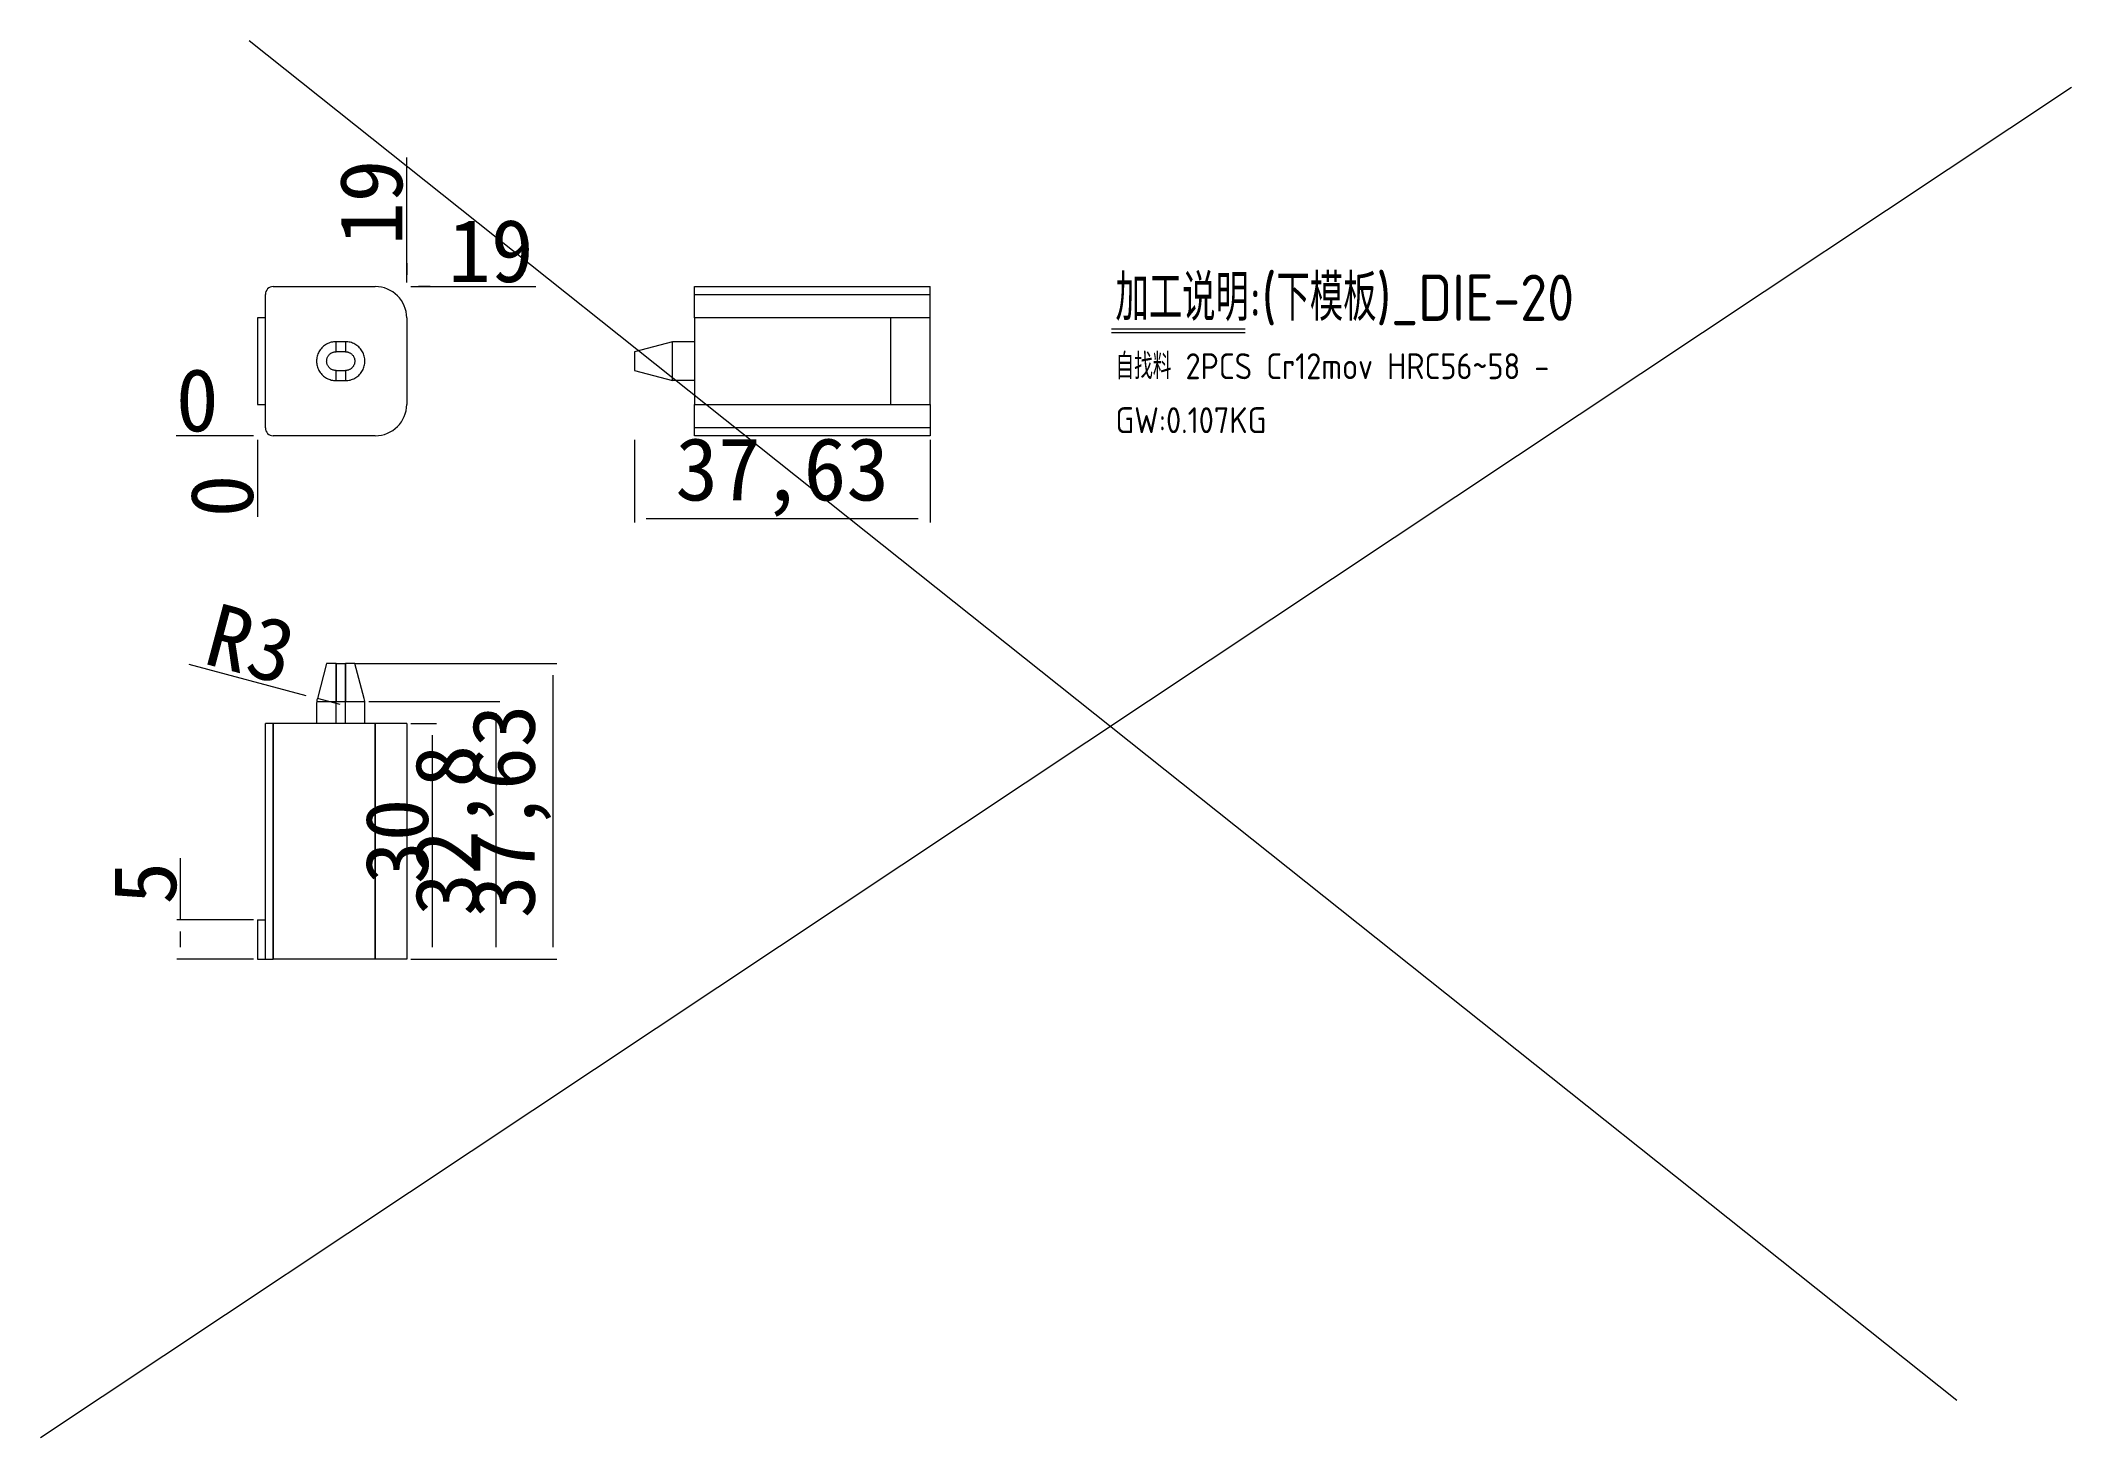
# Model space of a CAD drawing. Header units: millimetres. Extents: x 28041 to 28300, y 44711 to 44889.
import ezdxf

# ---------------------------------------------------------------- set-up
doc = ezdxf.new("R2010")
doc.units = ezdxf.units.MM
doc.linetypes.add('DASHED', pattern=[0])
doc.layers.add('DIE', color=7, linetype='Continuous', true_color=0xffffff)
doc.layers.add('PPS', color=7, linetype='Continuous', true_color=0xffffff)
doc.layers.add('dim', color=4, linetype='Continuous')
doc.layers.add('dim_temp', color=161, linetype='Continuous', lineweight=9)
doc.styles.add('_PUG_ERP', font='txt')
doc.styles.add('gbenor', font='gbenor.shx', dxfattribs={"bigfont": 'gbcbig'})
doc.dimstyles.new('_PUG_ERP', dxfattribs={"dimtxt": 8, "dimasz": 1.5, "dimexe": 0.5, "dimexo": 0.5, "dimgap": 0.5, "dimtad": 1, "dimtxsty": '_PUG_ERP', "dimblk": 'CLOSEDBLANK', "dimcen": 0, "dimclrd": 4, "dimclre": 4, "dimclrt": 3, "dimazin": 3, "dimtfac": 1, "dimtmove": 0, "dimatfit": 3, "dimldrblk": 'CLOSEDBLANK', "dimlwd": 9, "dimlwe": 9})

# ---------------------------------------------------------------- blocks, each defined once
blk = doc.blocks.new('*D1266')
at = {"layer": 'Defpoints', "color": 0}
for p in [(28087.6, 44857.7), (28092.1, 44857.7), (28068.6, 44838.7)]:
    blk.add_point(p, dxfattribs=at)
at = {"layer": 'dim_temp', "color": 4, "lineweight": 9}
for p, q in [((28088.1, 44857.7), (28090.6, 44857.7)), ((28090.6, 44857.7), (28089.1, 44857.7)), ((28089.1, 44857.7), (28104.02, 44857.7))]:
    blk.add_line(p, q, dxfattribs=at)
at = {"layer": 'dim_temp', "color": 3, "lineweight": 18, "insert": (28098.31, 44862.2), "char_height": 8, "attachment_point": 5, "style": '_PUG_ERP'}
blk.add_mtext('19', dxfattribs=at)
blk = doc.blocks.new('_ClosedBlank')
blk = doc.blocks.new('*D1267')
at = {"layer": 'Defpoints', "color": 0}
for p in [(28064.1, 44838.7), (28068.6, 44838.7), (28068.6, 44838.7)]:
    blk.add_point(p, dxfattribs=at)
at = {"layer": 'dim_temp', "color": 4, "lineweight": 9}
blk.add_line((28068.1, 44838.7), (28058.26, 44838.7), dxfattribs=at)
at = {"layer": 'dim_temp', "color": 3, "lineweight": 18, "insert": (28060.93, 44843.2), "char_height": 8, "attachment_point": 5, "style": '_PUG_ERP'}
blk.add_mtext('0', dxfattribs=at)
blk = doc.blocks.new('*D1268')
at = {"layer": 'Defpoints', "color": 0}
for p in [(28068.6, 44838.7), (28068.6, 44838.7), (28068.6, 44834.2)]:
    blk.add_point(p, dxfattribs=at)
at = {"layer": 'dim_temp', "color": 4, "lineweight": 9}
blk.add_line((28068.6, 44838.2), (28068.6, 44828.37), dxfattribs=at)
at = {"layer": 'dim_temp', "color": 3, "lineweight": 18, "insert": (28064.1, 44831.04), "char_height": 8, "attachment_point": 5, "rotation": 90, "style": '_PUG_ERP'}
blk.add_mtext('0', dxfattribs=at)
blk = doc.blocks.new('*D1269')
at = {"layer": 'Defpoints', "color": 0}
for p in [(28087.6, 44862.2), (28087.6, 44857.7), (28068.6, 44838.7)]:
    blk.add_point(p, dxfattribs=at)
at = {"layer": 'dim_temp', "color": 4, "lineweight": 9}
for p, q in [((28087.6, 44859.2), (28087.6, 44874.13)), ((28087.6, 44858.2), (28087.6, 44860.7)), ((28087.6, 44860.7), (28087.6, 44859.2))]:
    blk.add_line(p, q, dxfattribs=at)
at = {"layer": 'dim_temp', "color": 3, "lineweight": 18, "insert": (28083.1, 44868.42), "char_height": 8, "attachment_point": 5, "rotation": 90, "style": '_PUG_ERP'}
blk.add_mtext('19', dxfattribs=at)
blk = doc.blocks.new('*D1270')
at = {"layer": 'Defpoints', "color": 0}
for p in [(28080.44, 44809.7), (28087.6, 44772.07), (28106.2, 44772.07)]:
    blk.add_point(p, dxfattribs=at)
at = {"layer": 'dim_temp', "color": 4, "lineweight": 9}
for p, q in [((28080.94, 44809.7), (28106.7, 44809.7)), ((28106.2, 44808.2), (28106.2, 44773.57)), ((28088.1, 44772.07), (28106.7, 44772.07))]:
    blk.add_line(p, q, dxfattribs=at)
at = {"layer": 'dim_temp', "color": 3, "lineweight": 18, "insert": (28100.94, 44790.89), "char_height": 8, "attachment_point": 5, "rotation": 90, "style": '_PUG_ERP'}
blk.add_mtext('37,63', dxfattribs=at)
blk = doc.blocks.new('*D1271')
at = {"layer": 'Defpoints', "color": 0}
for p in [(28116.6, 44838.7), (28154.23, 44838.7), (28154.23, 44828.16)]:
    blk.add_point(p, dxfattribs=at)
at = {"layer": 'dim_temp', "color": 4, "lineweight": 9}
for p, q in [((28116.6, 44838.2), (28116.6, 44827.66)), ((28154.23, 44838.2), (28154.23, 44827.66)), ((28118.1, 44828.16), (28152.73, 44828.16))]:
    blk.add_line(p, q, dxfattribs=at)
at = {"layer": 'dim_temp', "color": 3, "lineweight": 18, "insert": (28135.41, 44833.43), "char_height": 8, "attachment_point": 5, "style": '_PUG_ERP'}
blk.add_mtext('37,63', dxfattribs=at)
blk = doc.blocks.new('*D1272')
at = {"layer": 'Defpoints', "color": 0}
for p in [(28058.81, 44777.07), (28068.6, 44777.07), (28068.6, 44772.07)]:
    blk.add_point(p, dxfattribs=at)
at = {"layer": 'dim_temp', "color": 4, "lineweight": 9}
for p, q in [((28058.81, 44777.07), (28058.81, 44784.91)), ((28068.1, 44777.07), (28058.31, 44777.07)), ((28058.81, 44773.57), (28058.81, 44775.57)), ((28068.1, 44772.07), (28058.31, 44772.07))]:
    blk.add_line(p, q, dxfattribs=at)
at = {"layer": 'dim_temp', "color": 3, "lineweight": 18, "insert": (28054.31, 44781.74), "char_height": 8, "attachment_point": 5, "rotation": 90, "style": '_PUG_ERP'}
blk.add_mtext('5', dxfattribs=at)
blk = doc.blocks.new('*D1273')
at = {"layer": 'Defpoints', "color": 0}
for p in [(28087.6, 44802.07), (28090.88, 44802.07), (28087.6, 44772.07)]:
    blk.add_point(p, dxfattribs=at)
at = {"layer": 'dim_temp', "color": 4, "lineweight": 9}
for p, q in [((28088.1, 44802.07), (28091.38, 44802.07)), ((28090.88, 44773.57), (28090.88, 44800.57)), ((28088.1, 44772.07), (28091.38, 44772.07))]:
    blk.add_line(p, q, dxfattribs=at)
at = {"layer": 'dim_temp', "color": 3, "lineweight": 18, "insert": (28086.38, 44787.07), "char_height": 8, "attachment_point": 5, "rotation": 90, "style": '_PUG_ERP'}
blk.add_mtext('30', dxfattribs=at)
blk = doc.blocks.new('*D1274')
at = {"layer": 'Defpoints', "color": 0}
for p in [(28082.27, 44804.87), (28087.6, 44772.07), (28098.94, 44772.07)]:
    blk.add_point(p, dxfattribs=at)
at = {"layer": 'dim_temp', "color": 4, "lineweight": 9}
for p, q in [((28082.77, 44804.87), (28099.44, 44804.87)), ((28098.94, 44803.37), (28098.94, 44773.57)), ((28088.1, 44772.07), (28099.44, 44772.07))]:
    blk.add_line(p, q, dxfattribs=at)
at = {"layer": 'dim_temp', "color": 3, "lineweight": 18, "insert": (28093.68, 44788.47), "char_height": 8, "attachment_point": 5, "rotation": 90, "style": '_PUG_ERP'}
blk.add_mtext('32,8', dxfattribs=at)
blk = doc.blocks.new('*D1275')
at = {"layer": 'Defpoints', "color": 0}
for p in [(28076.22, 44805.25), (28079.12, 44804.48)]:
    blk.add_point(p, dxfattribs=at)
at = {"layer": 'dim_temp', "color": 4, "lineweight": 9}
for p, q in [((28059.84, 44809.62), (28074.77, 44805.64)), ((28079.12, 44804.48), (28076.22, 44805.25))]:
    blk.add_line(p, q, dxfattribs=at)
at = {"layer": 'dim_temp', "color": 3, "lineweight": 18, "insert": (28067.74, 44812.17), "char_height": 8, "attachment_point": 5, "rotation": 345.0811, "style": '_PUG_ERP'}
blk.add_mtext('R3', dxfattribs=at)

msp = doc.modelspace()

# ---------------------------------------------------------------- linework, layer by layer
at = {"layer": 'DIE', "color": 11, "linetype": 'Continuous', "lineweight": 18}
for p, q in [((28069.595, 44839.704), (28069.595, 44856.704)), ((28070.595, 44857.704), (28083.595, 44857.704)), ((28124.225, 44857.704), (28154.225, 44857.704)), ((28124.225, 44853.704), (28124.225, 44857.704)), ((28154.225, 44853.704), (28154.225, 44857.704)), ((28069.595, 44853.704), (28068.595, 44853.704)), ((28068.595, 44853.704), (28068.595, 44842.704)), ((28087.595, 44853.704), (28087.595, 44842.704)), ((28124.225, 44853.704), (28124.225, 44842.704)), ((28154.225, 44842.704), (28154.225, 44853.704)), ((28079.795, 44850.684), (28078.595, 44850.684)), ((28079.795, 44849.39), (28078.595, 44849.39)), ((28121.425, 44850.684), (28116.595, 44849.39)), ((28124.225, 44850.684), (28121.425, 44850.684)), ((28078.595, 44847.018), (28079.795, 44847.018)), ((28116.595, 44847.018), (28121.425, 44845.724)), ((28078.595, 44845.724), (28079.795, 44845.724)), ((28124.225, 44845.724), (28121.425, 44845.724)), ((28068.595, 44842.704), (28069.595, 44842.704)), ((28124.225, 44838.704), (28124.225, 44842.704)), ((28154.225, 44842.704), (28154.225, 44838.704)), ((28083.595, 44838.704), (28070.595, 44838.704)), ((28154.225, 44838.704), (28124.225, 44838.704)), ((28078.595, 44809.704), (28079.795, 44809.704)), ((28078.595, 44804.874), (28079.795, 44804.874)), ((28070.595, 44802.074), (28069.595, 44802.074)), ((28069.595, 44772.074), (28069.595, 44802.074)), ((28083.595, 44802.074), (28070.595, 44802.074)), ((28087.595, 44802.074), (28083.595, 44802.074)), ((28087.595, 44802.074), (28087.595, 44772.074)), ((28068.595, 44777.074), (28069.595, 44777.074)), ((28068.595, 44777.074), (28068.595, 44772.074)), ((28068.595, 44772.074), (28069.595, 44772.074)), ((28069.595, 44772.074), (28070.595, 44772.074)), ((28083.595, 44772.074), (28070.595, 44772.074)), ((28087.595, 44772.074), (28083.595, 44772.074))]:
    msp.add_line(p, q, dxfattribs=at)
at = {"layer": 'DIE', "color": 155, "linetype": 'DASHED', "lineweight": 13, "ltscale": 0.163329}
for p, q in [((28124.225, 44856.704), (28154.225, 44856.704)), ((28154.225, 44839.704), (28124.225, 44839.704)), ((28078.595, 44809.704), (28078.595, 44804.874)), ((28079.795, 44804.874), (28079.795, 44809.704)), ((28078.595, 44802.074), (28078.595, 44804.874)), ((28079.795, 44802.074), (28079.795, 44804.874)), ((28070.595, 44772.074), (28070.595, 44802.074)), ((28083.595, 44802.074), (28083.595, 44772.074))]:
    msp.add_line(p, q, dxfattribs=at)
at = {"layer": 'DIE', "color": 155, "linetype": 'Continuous', "lineweight": 18}
for p, q in [((28154.225, 44853.704), (28124.225, 44853.704)), ((28078.595, 44849.39), (28078.595, 44850.684)), ((28079.795, 44850.684), (28079.795, 44849.39)), ((28078.595, 44845.724), (28078.595, 44847.018)), ((28079.795, 44847.018), (28079.795, 44845.724)), ((28124.225, 44842.704), (28154.225, 44842.704)), ((28078.595, 44804.874), (28078.595, 44809.704)), ((28079.795, 44809.704), (28079.795, 44804.874)), ((28078.595, 44802.074), (28078.595, 44804.874)), ((28079.795, 44802.074), (28079.795, 44804.874)), ((28070.595, 44802.074), (28070.595, 44772.074)), ((28083.595, 44772.074), (28083.595, 44802.074))]:
    msp.add_line(p, q, dxfattribs=at)
at = {"layer": 'DIE', "color": 11, "linetype": 'DASHED', "lineweight": 13, "ltscale": 0.163329}
for p, q in [((28154.225, 44853.704), (28149.225, 44853.704)), ((28149.225, 44842.704), (28149.225, 44853.704)), ((28149.225, 44842.704), (28154.225, 44842.704))]:
    msp.add_line(p, q, dxfattribs=at)
at = {"layer": 'DIE', "color": 11, "linetype": 'Continuous', "lineweight": 18}
for points in [[(28078.595, 44850.684), (28078.44, 44850.679), (28078.285, 44850.664), (28078.131, 44850.639), (28077.979, 44850.604), (28077.83, 44850.56), (28077.683, 44850.507), (28077.54, 44850.445), (28077.401, 44850.375), (28077.267, 44850.296), (28077.138, 44850.209), (28077.014, 44850.114), (28076.898, 44850.011), (28076.788, 44849.901), (28076.685, 44849.785), (28076.591, 44849.661), (28076.504, 44849.532), (28076.425, 44849.398), (28076.354, 44849.259), (28076.292, 44849.116), (28076.239, 44848.969), (28076.195, 44848.82), (28076.161, 44848.668), (28076.136, 44848.514), (28076.121, 44848.359), (28076.115, 44848.204), (28076.121, 44848.049), (28076.136, 44847.894), (28076.161, 44847.74), (28076.195, 44847.589), (28076.239, 44847.439), (28076.292, 44847.293), (28076.354, 44847.149), (28076.425, 44847.01), (28076.504, 44846.876), (28076.591, 44846.747), (28076.685, 44846.624), (28076.788, 44846.507), (28076.898, 44846.397), (28077.014, 44846.294), (28077.138, 44846.199), (28077.267, 44846.112), (28077.401, 44846.033), (28077.54, 44845.963), (28077.683, 44845.901), (28077.83, 44845.848), (28077.979, 44845.804), (28078.131, 44845.769), (28078.285, 44845.744), (28078.44, 44845.729), (28078.595, 44845.724)], [(28078.595, 44847.018), (28078.507, 44847.02), (28078.426, 44847.027), (28078.351, 44847.038), (28078.28, 44847.054), (28078.212, 44847.073), (28078.147, 44847.098), (28078.082, 44847.127), (28078.018, 44847.16), (28077.955, 44847.198), (28077.894, 44847.239), (28077.835, 44847.285), (28077.779, 44847.334), (28077.726, 44847.387), (28077.677, 44847.444), (28077.631, 44847.503), (28077.589, 44847.565), (28077.551, 44847.63), (28077.517, 44847.697), (28077.487, 44847.766), (28077.462, 44847.836), (28077.441, 44847.908), (28077.424, 44847.981), (28077.412, 44848.055), (28077.405, 44848.129), (28077.402, 44848.204), (28077.405, 44848.279), (28077.412, 44848.353), (28077.424, 44848.427), (28077.441, 44848.5), (28077.462, 44848.572), (28077.487, 44848.642), (28077.517, 44848.711), (28077.551, 44848.778), (28077.589, 44848.843), (28077.631, 44848.905), (28077.677, 44848.965), (28077.726, 44849.021), (28077.779, 44849.074), (28077.835, 44849.123), (28077.894, 44849.169), (28077.955, 44849.21), (28078.018, 44849.248), (28078.082, 44849.281), (28078.147, 44849.31), (28078.212, 44849.335), (28078.28, 44849.355), (28078.351, 44849.37), (28078.426, 44849.381), (28078.507, 44849.388), (28078.595, 44849.39)], [(28079.795, 44845.724), (28079.951, 44845.729), (28080.106, 44845.744), (28080.26, 44845.769), (28080.412, 44845.804), (28080.561, 44845.848), (28080.708, 44845.901), (28080.851, 44845.963), (28080.99, 44846.033), (28081.124, 44846.112), (28081.253, 44846.199), (28081.377, 44846.294), (28081.493, 44846.397), (28081.603, 44846.507), (28081.706, 44846.624), (28081.8, 44846.747), (28081.887, 44846.876), (28081.966, 44847.01), (28082.037, 44847.149), (28082.099, 44847.293), (28082.152, 44847.439), (28082.196, 44847.589), (28082.23, 44847.74), (28082.255, 44847.894), (28082.27, 44848.049), (28082.276, 44848.204), (28082.27, 44848.359), (28082.255, 44848.514), (28082.23, 44848.668), (28082.196, 44848.82), (28082.152, 44848.969), (28082.099, 44849.116), (28082.037, 44849.259), (28081.966, 44849.398), (28081.887, 44849.532), (28081.8, 44849.661), (28081.706, 44849.785), (28081.603, 44849.901), (28081.493, 44850.011), (28081.377, 44850.114), (28081.253, 44850.209), (28081.124, 44850.296), (28080.99, 44850.375), (28080.851, 44850.445), (28080.708, 44850.507), (28080.561, 44850.56), (28080.412, 44850.604), (28080.26, 44850.639), (28080.106, 44850.664), (28079.951, 44850.679), (28079.795, 44850.684)], [(28079.795, 44849.39), (28079.884, 44849.388), (28079.965, 44849.381), (28080.04, 44849.37), (28080.111, 44849.355), (28080.179, 44849.335), (28080.244, 44849.31), (28080.309, 44849.281), (28080.373, 44849.248), (28080.436, 44849.21), (28080.497, 44849.169), (28080.556, 44849.123), (28080.612, 44849.074), (28080.665, 44849.021), (28080.714, 44848.965), (28080.76, 44848.905), (28080.802, 44848.843), (28080.84, 44848.778), (28080.874, 44848.711), (28080.904, 44848.642), (28080.929, 44848.572), (28080.95, 44848.5), (28080.967, 44848.427), (28080.979, 44848.353), (28080.986, 44848.279), (28080.989, 44848.204), (28080.986, 44848.129), (28080.979, 44848.055), (28080.967, 44847.981), (28080.95, 44847.908), (28080.929, 44847.836), (28080.904, 44847.766), (28080.874, 44847.697), (28080.84, 44847.63), (28080.802, 44847.565), (28080.76, 44847.503), (28080.714, 44847.444), (28080.665, 44847.387), (28080.612, 44847.334), (28080.556, 44847.285), (28080.497, 44847.239), (28080.436, 44847.198), (28080.373, 44847.16), (28080.309, 44847.127), (28080.244, 44847.098), (28080.179, 44847.073), (28080.111, 44847.054), (28080.04, 44847.038), (28079.965, 44847.027), (28079.884, 44847.02), (28079.795, 44847.018)], [(28116.595, 44849.39), (28116.595, 44849.388), (28116.595, 44849.381), (28116.595, 44849.37), (28116.595, 44849.355), (28116.595, 44849.335), (28116.595, 44849.31), (28116.595, 44849.281), (28116.595, 44849.248), (28116.595, 44849.21), (28116.595, 44849.169), (28116.595, 44849.123), (28116.595, 44849.074), (28116.595, 44849.021), (28116.595, 44848.965), (28116.595, 44848.905), (28116.595, 44848.843), (28116.595, 44848.778), (28116.595, 44848.711), (28116.595, 44848.642), (28116.595, 44848.572), (28116.595, 44848.5), (28116.595, 44848.427), (28116.595, 44848.353), (28116.595, 44848.279), (28116.595, 44848.204), (28116.595, 44848.129), (28116.595, 44848.055), (28116.595, 44847.981), (28116.595, 44847.908), (28116.595, 44847.836), (28116.595, 44847.766), (28116.595, 44847.697), (28116.595, 44847.63), (28116.595, 44847.565), (28116.595, 44847.503), (28116.595, 44847.444), (28116.595, 44847.387), (28116.595, 44847.334), (28116.595, 44847.285), (28116.595, 44847.239), (28116.595, 44847.198), (28116.595, 44847.16), (28116.595, 44847.127), (28116.595, 44847.098), (28116.595, 44847.073), (28116.595, 44847.054), (28116.595, 44847.038), (28116.595, 44847.027), (28116.595, 44847.02), (28116.595, 44847.018)], [(28121.425, 44845.724), (28121.425, 44845.729), (28121.425, 44845.744), (28121.425, 44845.769), (28121.425, 44845.804), (28121.425, 44845.848), (28121.425, 44845.901), (28121.425, 44845.963), (28121.425, 44846.033), (28121.425, 44846.112), (28121.425, 44846.199), (28121.425, 44846.294), (28121.425, 44846.397), (28121.425, 44846.507), (28121.425, 44846.623), (28121.425, 44846.747), (28121.425, 44846.876), (28121.425, 44847.01), (28121.425, 44847.149), (28121.425, 44847.292), (28121.425, 44847.439), (28121.425, 44847.588), (28121.425, 44847.74), (28121.425, 44847.893), (28121.425, 44848.048), (28121.425, 44848.203), (28121.425, 44848.359), (28121.425, 44848.513), (28121.425, 44848.667), (28121.425, 44848.819), (28121.425, 44848.968), (28121.425, 44849.115), (28121.425, 44849.258), (28121.425, 44849.397), (28121.425, 44849.531), (28121.425, 44849.661), (28121.425, 44849.784), (28121.425, 44849.901), (28121.425, 44850.011), (28121.425, 44850.113), (28121.425, 44850.208), (28121.425, 44850.295), (28121.425, 44850.374), (28121.425, 44850.445), (28121.425, 44850.507), (28121.425, 44850.56), (28121.425, 44850.604), (28121.425, 44850.639), (28121.425, 44850.664), (28121.425, 44850.679), (28121.425, 44850.684)], [(28078.595, 44809.704), (28078.55, 44809.704), (28078.507, 44809.704), (28078.466, 44809.704), (28078.426, 44809.704), (28078.388, 44809.704), (28078.351, 44809.704), (28078.315, 44809.704), (28078.28, 44809.704), (28078.246, 44809.704), (28078.212, 44809.704), (28078.179, 44809.704), (28078.146, 44809.704), (28078.114, 44809.704), (28078.081, 44809.704), (28078.049, 44809.704), (28078.017, 44809.704), (28077.986, 44809.704), (28077.955, 44809.704), (28077.924, 44809.704), (28077.893, 44809.704), (28077.864, 44809.704), (28077.835, 44809.704), (28077.806, 44809.704), (28077.778, 44809.704), (28077.752, 44809.704), (28077.726, 44809.704), (28077.701, 44809.704), (28077.676, 44809.704), (28077.653, 44809.704), (28077.631, 44809.704), (28077.609, 44809.704), (28077.589, 44809.704), (28077.569, 44809.704), (28077.551, 44809.704), (28077.533, 44809.704), (28077.517, 44809.704), (28077.501, 44809.704), (28077.487, 44809.704), (28077.474, 44809.704), (28077.462, 44809.704), (28077.45, 44809.704), (28077.44, 44809.704), (28077.432, 44809.704), (28077.424, 44809.704), (28077.417, 44809.704), (28077.412, 44809.704), (28077.408, 44809.704), (28077.405, 44809.704), (28077.403, 44809.704), (28077.402, 44809.704)], [(28080.989, 44809.704), (28080.988, 44809.704), (28080.986, 44809.704), (28080.983, 44809.704), (28080.979, 44809.704), (28080.974, 44809.704), (28080.967, 44809.704), (28080.959, 44809.704), (28080.951, 44809.704), (28080.941, 44809.704), (28080.929, 44809.704), (28080.917, 44809.704), (28080.904, 44809.704), (28080.89, 44809.704), (28080.874, 44809.704), (28080.858, 44809.704), (28080.84, 44809.704), (28080.822, 44809.704), (28080.802, 44809.704), (28080.782, 44809.704), (28080.76, 44809.704), (28080.738, 44809.704), (28080.715, 44809.704), (28080.69, 44809.704), (28080.665, 44809.704), (28080.639, 44809.704), (28080.612, 44809.704), (28080.585, 44809.704), (28080.556, 44809.704), (28080.527, 44809.704), (28080.498, 44809.704), (28080.467, 44809.704), (28080.436, 44809.704), (28080.405, 44809.704), (28080.374, 44809.704), (28080.342, 44809.704), (28080.31, 44809.704), (28080.277, 44809.704), (28080.245, 44809.704), (28080.212, 44809.704), (28080.179, 44809.704), (28080.145, 44809.704), (28080.111, 44809.704), (28080.076, 44809.704), (28080.04, 44809.704), (28080.003, 44809.704), (28079.965, 44809.704), (28079.925, 44809.704), (28079.884, 44809.704), (28079.841, 44809.704), (28079.795, 44809.704)], [(28076.115, 44804.874), (28076.117, 44804.874), (28076.121, 44804.874), (28076.127, 44804.874), (28076.136, 44804.874), (28076.147, 44804.874), (28076.161, 44804.874), (28076.177, 44804.874), (28076.196, 44804.874), (28076.217, 44804.874), (28076.24, 44804.874), (28076.265, 44804.874), (28076.293, 44804.874), (28076.323, 44804.874), (28076.355, 44804.874), (28076.389, 44804.874), (28076.425, 44804.874), (28076.464, 44804.874), (28076.504, 44804.874), (28076.547, 44804.874), (28076.591, 44804.874), (28076.637, 44804.874), (28076.686, 44804.874), (28076.736, 44804.874), (28076.788, 44804.874), (28076.842, 44804.874), (28076.898, 44804.874), (28076.956, 44804.874), (28077.015, 44804.874), (28077.076, 44804.874), (28077.138, 44804.874), (28077.202, 44804.874), (28077.267, 44804.874), (28077.334, 44804.874), (28077.401, 44804.874), (28077.47, 44804.874), (28077.54, 44804.874), (28077.611, 44804.874), (28077.683, 44804.874), (28077.756, 44804.874), (28077.83, 44804.874), (28077.904, 44804.874), (28077.979, 44804.874), (28078.055, 44804.874), (28078.131, 44804.874), (28078.208, 44804.874), (28078.285, 44804.874), (28078.362, 44804.874), (28078.44, 44804.874), (28078.518, 44804.874), (28078.595, 44804.874)], [(28079.795, 44804.874), (28079.873, 44804.874), (28079.951, 44804.874), (28080.029, 44804.874), (28080.106, 44804.874), (28080.183, 44804.874), (28080.26, 44804.874), (28080.336, 44804.874), (28080.412, 44804.874), (28080.487, 44804.874), (28080.561, 44804.874), (28080.635, 44804.874), (28080.708, 44804.874), (28080.78, 44804.874), (28080.851, 44804.874), (28080.921, 44804.874), (28080.99, 44804.874), (28081.057, 44804.874), (28081.124, 44804.874), (28081.189, 44804.874), (28081.253, 44804.874), (28081.315, 44804.874), (28081.376, 44804.874), (28081.435, 44804.874), (28081.493, 44804.874), (28081.549, 44804.874), (28081.603, 44804.874), (28081.655, 44804.874), (28081.705, 44804.874), (28081.753, 44804.874), (28081.8, 44804.874), (28081.844, 44804.874), (28081.887, 44804.874), (28081.927, 44804.874), (28081.966, 44804.874), (28082.002, 44804.874), (28082.036, 44804.874), (28082.068, 44804.874), (28082.098, 44804.874), (28082.126, 44804.874), (28082.151, 44804.874), (28082.174, 44804.874), (28082.195, 44804.874), (28082.214, 44804.874), (28082.23, 44804.874), (28082.244, 44804.874), (28082.255, 44804.874), (28082.264, 44804.874), (28082.27, 44804.874), (28082.274, 44804.874), (28082.276, 44804.874)]]:
    msp.add_lwpolyline(points, dxfattribs=at)
for points in [[(28077.402, 44809.704), (28076.217, 44805.254, 0.065188), (28076.115, 44804.482), (28076.115, 44802.074)], [(28082.275, 44802.074), (28082.275, 44804.482, 0.065188), (28082.174, 44805.254), (28080.989, 44809.704)]]:
    msp.add_lwpolyline(points, format="xyb", dxfattribs=at)
for centre, radius, start, end in [((28070.595, 44856.704), 1, 90, 180), ((28083.595, 44853.704), 4, 0, 90), ((28083.595, 44842.704), 4, 270, 0), ((28070.595, 44839.704), 1, 180, 270)]:
    msp.add_arc(centre, radius, start, end, dxfattribs=at)
at = {"layer": 'dim', "color": 8, "linetype": 'Continuous', "lineweight": 18}
for p, q in [((28177.347, 44852.322), (28194.339, 44852.322)), ((28177.347, 44851.832), (28194.339, 44851.832))]:
    msp.add_line(p, q, dxfattribs=at)
at = {"layer": 'PPS', "lineweight": 18}
for p, q in [((28067.538, 44889.019), (28284.974, 44715.915)), ((28040.982, 44711.167), (28299.552, 44883.073))]:
    msp.add_line(p, q, dxfattribs=at)

# ---------------------------------------------------------------- texts
at = {"layer": 'dim', "color": 4, "lineweight": 18, "style": 'gbenor'}
for s, height, p in [('加工说明:(下模板)_DIE-20', 5.9, (28177.833, 44853.338)), ('自找料 2PCS Cr12mov HRC56~58 - ', 3.3, (28177.842, 44845.908)), ('GW:0.107KG ', 3.3, (28177.842, 44839.036))]:
    msp.add_text(s, height=height, dxfattribs=at).set_placement(p)

# ---------------------------------------------------------------- dimensions: what is measured, and where the dimension line sits
at = {"layer": 'dim_temp', "lineweight": 18}
for feature_location, offset, dtype, origin, picture, middle in [((28087.595, 44857.704), (0, 4.5), 1, (28068.595, 44838.704), '*D1269', (28083.095, 44868.418)), ((28087.595, 44857.704), (4.5, 0), 0, (28068.595, 44838.704), '*D1266', (28098.31, 44862.204)), ((28068.595487745, 44838.704086805), (-4.5, 0), 0, (28068.595487745, 44838.704086805), '*D1267', (28060.928821079, 44843.204086805)), ((28068.595487745, 44838.704086805), (0, -4.5), 1, (28068.595487745, 44838.704086805), '*D1268', (28064.095487745, 44831.037420138))]:
    dim = msp.add_ordinate_dim(feature_location=feature_location, offset=offset, dtype=dtype, origin=origin, dimstyle='_PUG_ERP', dxfattribs=at)
    dim.commit()
    dim.dimension.update_dxf_attribs({"geometry": picture, "text_midpoint": middle})
dim = msp.add_linear_dim(base=(28154.225, 44828.165), p1=(28116.595, 44838.704), p2=(28154.225, 44838.704), dimstyle='_PUG_ERP', dxfattribs=at)
dim.commit()
dim.dimension.update_dxf_attribs({"geometry": '*D1271', "text_midpoint": (28135.41, 44833.427)})
dim = msp.add_radius_dim(center=(28079.115, 44804.482), mpoint=(28076.217, 44805.254), dimstyle='_PUG_ERP', dxfattribs=at)
dim.commit()
dim.dimension.update_dxf_attribs({"geometry": '*D1275', "text_midpoint": (28067.735, 44812.171)})
for base, p1, p2, picture, middle in [((28106.202, 44772.074), (28080.436, 44809.704), (28087.595, 44772.074), '*D1270', (28100.94, 44790.889)), ((28098.937, 44772.074), (28082.27, 44804.874), (28087.595, 44772.074), '*D1274', (28093.675, 44788.474)), ((28090.882, 44802.074), (28087.595, 44772.074), (28087.595, 44802.074), '*D1273', (28086.382, 44787.074)), ((28058.812, 44777.074), (28068.595, 44772.074), (28068.595, 44777.074), '*D1272', (28054.312, 44781.741))]:
    dim = msp.add_linear_dim(base=base, p1=p1, p2=p2, angle=90, dimstyle='_PUG_ERP', dxfattribs=at)
    dim.commit()
    dim.dimension.update_dxf_attribs({"geometry": picture, "text_midpoint": middle})

doc.saveas('drawing.dxf')
